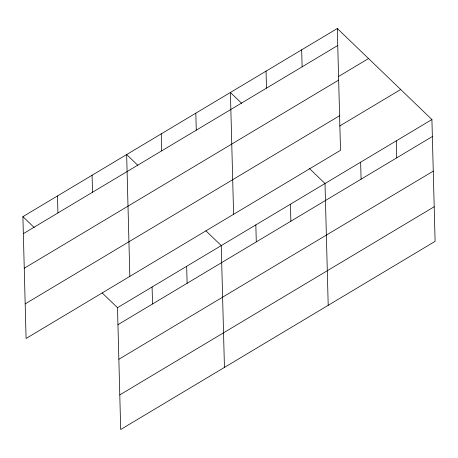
<?xml version="1.0" encoding="UTF-8"?>
<svg xmlns="http://www.w3.org/2000/svg" width="458" height="458" viewBox="0 0 458 458"><rect width="100%" height="100%" fill="white"/><g stroke="black" fill="none" stroke-linecap="round" stroke-linejoin="round"><path stroke-width="0.69" d="M337.311 28.505L340.5 150.316L26.089 338.462L22.9 216.651L337.311 28.505L431.911 119.538L435.1 241.349L120.689 429.495L117.5 307.684L102.145 292.908M23.347 233.643L337.758 45.497M338.33 76.618L368.53 58.544M24.251 268.233L338.662 80.087M25.184 303.872L339.596 115.725M339.693 126.002L400.693 89.499M117.5 307.684L431.911 119.538M117.946 324.676L432.358 136.53M118.851 359.267L433.262 171.12M119.784 394.905L434.195 206.758M241.669 103.308L230.408 92.476L233.603 214.287M309.144 168.241L325.008 183.509L328.203 305.32M137.915 165.395L126.654 154.564L129.843 276.374M205.9 230.821L221.254 245.597L224.443 367.408M22.9 216.651L34.161 227.483M396.279 140.864L396.72 157.855M360.646 162.184L361.087 179.175M301.679 49.825L302.12 66.816M290.424 204.205L290.87 221.197M266.046 71.15L266.487 88.142M255.839 224.901L256.285 241.893M195.824 113.172L196.27 130.164M186.669 266.293L187.116 283.284M161.239 133.868L161.685 150.859M152.085 286.989L152.531 303.98M92.069 175.259L92.516 192.251M57.485 195.955L57.931 212.947"/></g></svg>
